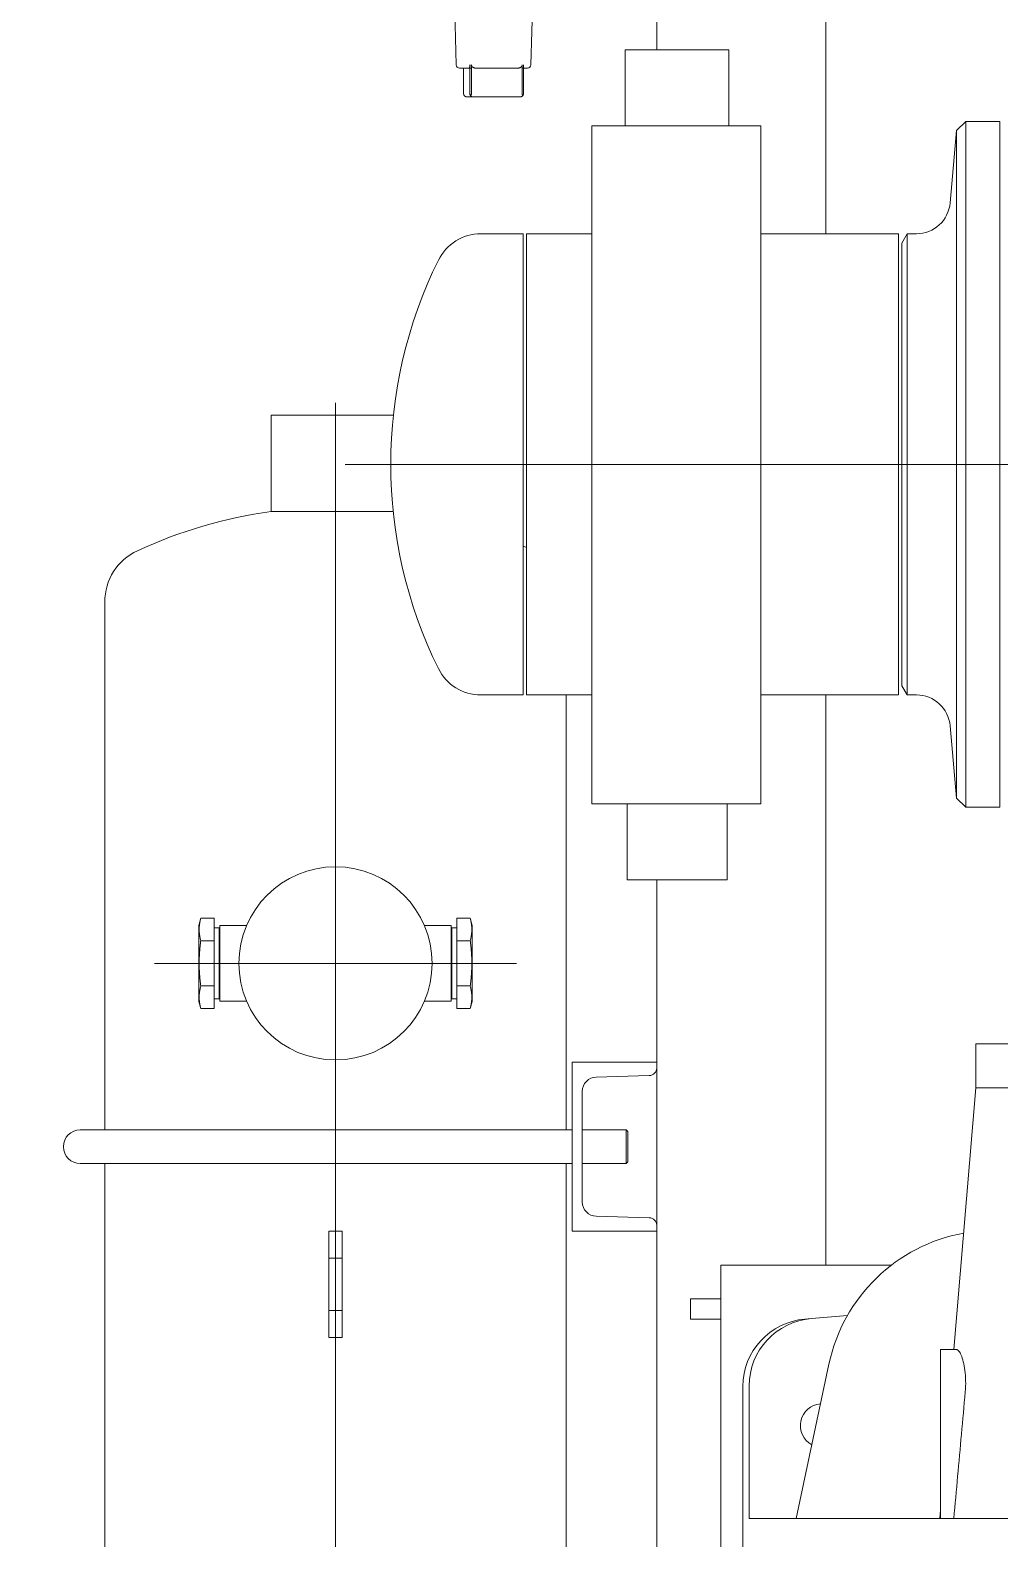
# Model space of a CAD drawing. Extents: x -965262 to 1142518, y -357520 to 71675.
# Drawn here: x -853222 to -852648, y -92390 to -91497 of the extents above; entities that cross this region are included whole.
import ezdxf

# ---------------------------------------------------------------- set-up
doc = ezdxf.new("R2010")
doc.units = 0
doc.header["$LTSCALE"] = 10
doc.layers.get('0').update_dxf_attribs({"linetype": 'CONTINUOUS', "lineweight": 30})
doc.layers.add('Оборудование', color=7, linetype='CONTINUOUS', lineweight=30)

msp = doc.modelspace()

# ---------------------------------------------------------------- hatches: boundary and pattern name
at = {"lineweight": 30, "true_color": 0x1b8828}
h = msp.add_hatch(color=106, dxfattribs=at)
h.dxf.hatch_style = 1
h.paths.add_polyline_path([(-851459.79, -90277.67), (-853359.79, -90277.67), (-853359.79, -94944.84), (-851459.79, -94944.84)])
h.paths.add_polyline_path([(-851559.79, -94844.84), (-853259.79, -94844.84), (-853259.79, -90344.85), (-851559.79, -90344.85)], flags=16)

# ---------------------------------------------------------------- linework, layer by layer
at = {"layer": 'Оборудование', "color": 7, "lineweight": 0}
for p, q in [((-852851.29, -91508.42, -2902.58), (-852851.29, -91434.84, -2902.58)), ((-852751.29, -91617.34, -2902.58), (-852751.29, -91434.84, -2902.58)), ((-852969.85, -91517.39, -2902.58), (-852971.74, -91450.28, -2902.58)), ((-852925.74, -91517.39, -2902.58), (-852923.85, -91450.28, -2902.58)), ((-852870, -91508.42, -2902.58), (-852870, -91508.42, -2902.58)), ((-852870, -91553.42, -2902.58), (-852870, -91508.42, -2902.58)), ((-852808.68, -91508.42, -2902.58), (-852870, -91508.42, -2902.58)), ((-852870, -91553.42, -2902.58), (-852870, -91508.42, -2902.58)), ((-852808.68, -91553.42, -2902.58), (-852808.68, -91508.42, -2902.58)), ((-852967.85, -91519.34, -2902.58), (-852967.7, -91519.34, -2902.58)), ((-852967.7, -91519.34, -2902.58), (-852962.22, -91519.34, -2902.58)), ((-852965.49, -91534.34, -2902.58), (-852965.49, -91519.34, -2902.58)), ((-852962.22, -91519.34, -2902.58), (-852962.2, -91519.34, -2902.58)), ((-852962.2, -91519.34, -2902.58), (-852962.18, -91519.33, -2902.58)), ((-852962.18, -91519.33, -2902.58), (-852962.16, -91519.31, -2902.58)), ((-852962.16, -91519.31, -2902.58), (-852962.14, -91519.3, -2902.58)), ((-852962.14, -91519.3, -2902.58), (-852962.12, -91519.27, -2902.58)), ((-852962.12, -91519.27, -2902.58), (-852962.1, -91519.24, -2902.58)), ((-852962.1, -91519.24, -2902.58), (-852962.08, -91519.21, -2902.58)), ((-852962.08, -91519.21, -2902.58), (-852962.06, -91519.16, -2902.58)), ((-852962.06, -91519.16, -2902.58), (-852962.04, -91519.11, -2902.58)), ((-852962.04, -91519.11, -2902.58), (-852962.03, -91519.06, -2902.58)), ((-852962.03, -91519.06, -2902.58), (-852962.01, -91518.99, -2902.58)), ((-852962.01, -91518.99, -2902.58), (-852961.99, -91518.92, -2902.58)), ((-852961.99, -91518.92, -2902.58), (-852961.97, -91518.84, -2902.58)), ((-852961.97, -91518.84, -2902.58), (-852961.95, -91518.75, -2902.58)), ((-852961.95, -91518.75, -2902.58), (-852961.94, -91518.66, -2902.58)), ((-852961.94, -91518.66, -2902.58), (-852961.92, -91518.55, -2902.58)), ((-852961.92, -91518.55, -2902.58), (-852961.91, -91518.44, -2902.58)), ((-852961.91, -91518.44, -2902.58), (-852961.89, -91518.31, -2902.58)), ((-852961.89, -91518.31, -2902.58), (-852961.88, -91518.18, -2902.58)), ((-852961.88, -91518.18, -2902.58), (-852961.87, -91518.03, -2902.58)), ((-852961.87, -91518.03, -2902.58), (-852961.86, -91517.88, -2902.58)), ((-852961.85, -91517.39, -2902.58), (-852961.86, -91519.34, -2902.58)), ((-852961.86, -91517.72, -2902.58), (-852961.85, -91517.56, -2902.58)), ((-852961.86, -91517.88, -2902.58), (-852961.86, -91517.72, -2902.58)), ((-852960.86, -91519.34, -2902.58), (-852961.86, -91519.34, -2902.58)), ((-852961.86, -91534.34, -2902.58), (-852961.86, -91519.34, -2902.58)), ((-852961.85, -91517.56, -2902.58), (-852961.85, -91517.39, -2902.58)), ((-852960.86, -91519.34, -2902.58), (-852960.94, -91517.39, -2902.58)), ((-852960.94, -91517.39, -2902.58), (-852960.92, -91517.56, -2902.58)), ((-852960.92, -91517.56, -2902.58), (-852960.88, -91517.72, -2902.58)), ((-852960.88, -91517.72, -2902.58), (-852960.83, -91517.88, -2902.58)), ((-852960.86, -91534.34, -2902.58), (-852960.86, -91519.34, -2902.58)), ((-852960.83, -91517.88, -2902.58), (-852960.76, -91518.03, -2902.58)), ((-852960.76, -91518.03, -2902.58), (-852960.67, -91518.18, -2902.58)), ((-852960.67, -91518.18, -2902.58), (-852960.57, -91518.31, -2902.58)), ((-852960.57, -91518.31, -2902.58), (-852960.46, -91518.44, -2902.58)), ((-852960.46, -91518.44, -2902.58), (-852960.34, -91518.55, -2902.58)), ((-852960.34, -91518.55, -2902.58), (-852960.21, -91518.66, -2902.58)), ((-852960.21, -91518.66, -2902.58), (-852960.08, -91518.75, -2902.58)), ((-852960.08, -91518.75, -2902.58), (-852959.94, -91518.84, -2902.58)), ((-852959.94, -91518.84, -2902.58), (-852959.79, -91518.92, -2902.58)), ((-852959.79, -91518.92, -2902.58), (-852959.64, -91518.99, -2902.58)), ((-852959.64, -91518.99, -2902.58), (-852959.49, -91519.06, -2902.58)), ((-852959.49, -91519.06, -2902.58), (-852959.33, -91519.11, -2902.58)), ((-852959.33, -91519.11, -2902.58), (-852959.17, -91519.16, -2902.58)), ((-852959.17, -91519.16, -2902.58), (-852959.01, -91519.21, -2902.58)), ((-852959.01, -91519.21, -2902.58), (-852958.85, -91519.24, -2902.58)), ((-852958.85, -91519.24, -2902.58), (-852958.69, -91519.27, -2902.58)), ((-852958.69, -91519.27, -2902.58), (-852958.53, -91519.3, -2902.58)), ((-852958.53, -91519.3, -2902.58), (-852958.37, -91519.31, -2902.58)), ((-852958.37, -91519.31, -2902.58), (-852958.2, -91519.33, -2902.58)), ((-852958.2, -91519.33, -2902.58), (-852958.04, -91519.34, -2902.58)), ((-852958.04, -91519.34, -2902.58), (-852957.87, -91519.34, -2902.58)), ((-852957.87, -91519.34, -2902.58), (-852933.86, -91519.34, -2902.58)), ((-852933.86, -91519.34, -2902.58), (-852933.7, -91519.34, -2902.58)), ((-852933.7, -91519.34, -2902.58), (-852933.53, -91519.33, -2902.58)), ((-852933.53, -91519.33, -2902.58), (-852933.37, -91519.31, -2902.58)), ((-852933.37, -91519.31, -2902.58), (-852933.2, -91519.3, -2902.58)), ((-852933.2, -91519.3, -2902.58), (-852933.04, -91519.27, -2902.58)), ((-852933.04, -91519.27, -2902.58), (-852932.88, -91519.24, -2902.58)), ((-852932.88, -91519.24, -2902.58), (-852932.72, -91519.21, -2902.58)), ((-852932.72, -91519.21, -2902.58), (-852932.56, -91519.16, -2902.58)), ((-852932.56, -91519.16, -2902.58), (-852932.4, -91519.11, -2902.58)), ((-852932.4, -91519.11, -2902.58), (-852932.24, -91519.06, -2902.58)), ((-852932.24, -91519.06, -2902.58), (-852932.09, -91518.99, -2902.58)), ((-852932.09, -91518.99, -2902.58), (-852931.94, -91518.92, -2902.58)), ((-852931.94, -91518.92, -2902.58), (-852931.8, -91518.84, -2902.58)), ((-852931.8, -91518.84, -2902.58), (-852931.66, -91518.75, -2902.58)), ((-852931.66, -91518.75, -2902.58), (-852931.52, -91518.66, -2902.58)), ((-852931.52, -91518.66, -2902.58), (-852931.39, -91518.55, -2902.58)), ((-852931.39, -91518.55, -2902.58), (-852931.27, -91518.44, -2902.58)), ((-852931.27, -91518.44, -2902.58), (-852931.16, -91518.31, -2902.58)), ((-852931.16, -91518.31, -2902.58), (-852931.06, -91518.18, -2902.58)), ((-852931.06, -91518.18, -2902.58), (-852930.98, -91518.03, -2902.58)), ((-852930.98, -91518.03, -2902.58), (-852930.91, -91517.88, -2902.58)), ((-852930.91, -91517.88, -2902.58), (-852930.85, -91517.72, -2902.58)), ((-852930.8, -91517.39, -2902.58), (-852930.88, -91519.34, -2902.58)), ((-852930.88, -91519.34, -2902.58), (-852930.09, -91519.34, -2902.58)), ((-852930.88, -91534.34, -2902.58), (-852930.88, -91519.34, -2902.58)), ((-852930.85, -91517.72, -2902.58), (-852930.82, -91517.56, -2902.58)), ((-852930.82, -91517.56, -2902.58), (-852930.8, -91517.39, -2902.58)), ((-852930.09, -91519.34, -2902.58), (-852930.08, -91517.39, -2902.58)), ((-852930.09, -91534.34, -2902.58), (-852930.09, -91519.34, -2902.58)), ((-852930.09, -91519.34, -2902.58), (-852927.74, -91519.34, -2902.58)), ((-852965.49, -91534.4, -2902.58), (-852965.49, -91534.34, -2902.58)), ((-852965.49, -91534.46, -2902.58), (-852965.49, -91534.4, -2902.58)), ((-852965.48, -91534.52, -2902.58), (-852965.49, -91534.46, -2902.58)), ((-852965.48, -91534.58, -2902.58), (-852965.48, -91534.52, -2902.58)), ((-852965.47, -91534.64, -2902.58), (-852965.48, -91534.58, -2902.58)), ((-852965.46, -91534.7, -2902.58), (-852965.47, -91534.64, -2902.58)), ((-852965.45, -91534.76, -2902.58), (-852965.46, -91534.7, -2902.58)), ((-852965.44, -91534.81, -2902.58), (-852965.45, -91534.76, -2902.58)), ((-852965.43, -91534.87, -2902.58), (-852965.44, -91534.81, -2902.58)), ((-852965.41, -91534.93, -2902.58), (-852965.43, -91534.87, -2902.58)), ((-852965.4, -91534.98, -2902.58), (-852965.41, -91534.93, -2902.58)), ((-852965.38, -91535.03, -2902.58), (-852965.4, -91534.98, -2902.58)), ((-852965.36, -91535.09, -2902.58), (-852965.38, -91535.03, -2902.58)), ((-852965.34, -91535.14, -2902.58), (-852965.36, -91535.09, -2902.58)), ((-852965.32, -91535.19, -2902.58), (-852965.34, -91535.14, -2902.58)), ((-852965.3, -91535.24, -2902.58), (-852965.32, -91535.19, -2902.58)), ((-852965.28, -91535.29, -2902.58), (-852965.3, -91535.24, -2902.58)), ((-852965.26, -91535.34, -2902.58), (-852965.28, -91535.29, -2902.58)), ((-852965.23, -91535.38, -2902.58), (-852965.26, -91535.34, -2902.58)), ((-852965.21, -91535.43, -2902.58), (-852965.23, -91535.38, -2902.58)), ((-852965.18, -91535.47, -2902.58), (-852965.21, -91535.43, -2902.58)), ((-852965.16, -91535.51, -2902.58), (-852965.18, -91535.47, -2902.58)), ((-852965.13, -91535.55, -2902.58), (-852965.16, -91535.51, -2902.58)), ((-852965.1, -91535.59, -2902.58), (-852965.13, -91535.55, -2902.58)), ((-852965.05, -91535.65, -2902.58), (-852965.1, -91535.59, -2902.58)), ((-852965, -91535.7, -2902.58), (-852965.05, -91535.65, -2902.58)), ((-852964.94, -91535.76, -2902.58), (-852965, -91535.7, -2902.58)), ((-852964.88, -91535.81, -2902.58), (-852964.94, -91535.76, -2902.58)), ((-852964.82, -91535.86, -2902.58), (-852964.88, -91535.81, -2902.58)), ((-852964.76, -91535.9, -2902.58), (-852964.82, -91535.86, -2902.58)), ((-852964.69, -91535.95, -2902.58), (-852964.76, -91535.9, -2902.58)), ((-852964.62, -91535.99, -2902.58), (-852964.69, -91535.95, -2902.58)), ((-852964.55, -91536.03, -2902.58), (-852964.62, -91535.99, -2902.58)), ((-852964.48, -91536.07, -2902.58), (-852964.55, -91536.03, -2902.58)), ((-852964.41, -91536.11, -2902.58), (-852964.48, -91536.07, -2902.58)), ((-852964.33, -91536.14, -2902.58), (-852964.41, -91536.11, -2902.58)), ((-852964.26, -91536.17, -2902.58), (-852964.33, -91536.14, -2902.58)), ((-852964.18, -91536.2, -2902.58), (-852964.26, -91536.17, -2902.58)), ((-852964.1, -91536.23, -2902.58), (-852964.18, -91536.2, -2902.58)), ((-852964.02, -91536.25, -2902.58), (-852964.1, -91536.23, -2902.58)), ((-852963.94, -91536.27, -2902.58), (-852964.02, -91536.25, -2902.58)), ((-852963.86, -91536.29, -2902.58), (-852963.94, -91536.27, -2902.58)), ((-852963.78, -91536.3, -2902.58), (-852963.86, -91536.29, -2902.58)), ((-852963.7, -91536.32, -2902.58), (-852963.78, -91536.3, -2902.58)), ((-852963.61, -91536.33, -2902.58), (-852963.7, -91536.32, -2902.58)), ((-852963.53, -91536.33, -2902.58), (-852963.61, -91536.33, -2902.58)), ((-852963.45, -91536.34, -2902.58), (-852963.53, -91536.33, -2902.58)), ((-852963.37, -91536.34, -2902.58), (-852963.45, -91536.34, -2902.58)), ((-852960.01, -91536.34, -2902.58), (-852963.37, -91536.34, -2902.58)), ((-852961.86, -91534.34, -2902.58), (-852961.86, -91534.4, -2902.58)), ((-852961.86, -91534.4, -2902.58), (-852961.86, -91534.46, -2902.58)), ((-852961.86, -91534.46, -2902.58), (-852961.85, -91534.52, -2902.58)), ((-852961.85, -91534.52, -2902.58), (-852961.84, -91534.58, -2902.58)), ((-852961.84, -91534.58, -2902.58), (-852961.83, -91534.64, -2902.58)), ((-852961.83, -91534.64, -2902.58), (-852961.82, -91534.7, -2902.58)), ((-852961.82, -91534.7, -2902.58), (-852961.81, -91534.75, -2902.58)), ((-852961.81, -91534.75, -2902.58), (-852961.8, -91534.81, -2902.58)), ((-852961.8, -91534.81, -2902.58), (-852961.78, -91534.87, -2902.58)), ((-852961.78, -91534.87, -2902.58), (-852961.76, -91534.92, -2902.58)), ((-852961.76, -91534.92, -2902.58), (-852961.74, -91534.98, -2902.58)), ((-852961.74, -91534.98, -2902.58), (-852961.72, -91535.03, -2902.58)), ((-852961.72, -91535.03, -2902.58), (-852961.7, -91535.09, -2902.58)), ((-852961.7, -91535.09, -2902.58), (-852961.67, -91535.14, -2902.58)), ((-852961.67, -91535.14, -2902.58), (-852961.65, -91535.19, -2902.58)), ((-852961.65, -91535.19, -2902.58), (-852961.62, -91535.24, -2902.58)), ((-852961.62, -91535.24, -2902.58), (-852961.59, -91535.29, -2902.58)), ((-852961.59, -91535.29, -2902.58), (-852961.56, -91535.33, -2902.58)), ((-852961.56, -91535.33, -2902.58), (-852961.53, -91535.38, -2902.58)), ((-852961.53, -91535.38, -2902.58), (-852961.5, -91535.43, -2902.58)), ((-852961.5, -91535.43, -2902.58), (-852961.47, -91535.47, -2902.58)), ((-852961.47, -91535.47, -2902.58), (-852961.43, -91535.51, -2902.58)), ((-852961.43, -91535.51, -2902.58), (-852961.4, -91535.55, -2902.58)), ((-852961.4, -91535.55, -2902.58), (-852961.36, -91535.59, -2902.58)), ((-852961.36, -91535.59, -2902.58), (-852961.33, -91535.55, -2902.58)), ((-852961.32, -91535.65, -2902.58), (-852961.36, -91535.59, -2902.58)), ((-852961.33, -91535.55, -2902.58), (-852961.29, -91535.51, -2902.58)), ((-852961.28, -91535.7, -2902.58), (-852961.32, -91535.65, -2902.58)), ((-852961.29, -91535.51, -2902.58), (-852961.26, -91535.47, -2902.58)), ((-852961.24, -91535.76, -2902.58), (-852961.28, -91535.7, -2902.58)), ((-852961.26, -91535.47, -2902.58), (-852961.23, -91535.43, -2902.58)), ((-852961.19, -91535.81, -2902.58), (-852961.24, -91535.76, -2902.58)), ((-852961.23, -91535.43, -2902.58), (-852961.2, -91535.38, -2902.58)), ((-852961.2, -91535.38, -2902.58), (-852961.17, -91535.34, -2902.58)), ((-852961.14, -91535.86, -2902.58), (-852961.19, -91535.81, -2902.58)), ((-852961.17, -91535.34, -2902.58), (-852961.14, -91535.29, -2902.58)), ((-852961.14, -91535.29, -2902.58), (-852961.11, -91535.24, -2902.58)), ((-852961.09, -91535.9, -2902.58), (-852961.14, -91535.86, -2902.58)), ((-852961.11, -91535.24, -2902.58), (-852961.08, -91535.19, -2902.58)), ((-852961.04, -91535.95, -2902.58), (-852961.09, -91535.9, -2902.58)), ((-852961.08, -91535.19, -2902.58), (-852961.05, -91535.14, -2902.58)), ((-852961.05, -91535.14, -2902.58), (-852961.03, -91535.09, -2902.58)), ((-852960.99, -91535.99, -2902.58), (-852961.04, -91535.95, -2902.58)), ((-852961.03, -91535.09, -2902.58), (-852961, -91535.03, -2902.58)), ((-852961, -91535.03, -2902.58), (-852960.98, -91534.98, -2902.58)), ((-852960.93, -91536.03, -2902.58), (-852960.99, -91535.99, -2902.58)), ((-852960.98, -91534.98, -2902.58), (-852960.96, -91534.93, -2902.58)), ((-852960.96, -91534.93, -2902.58), (-852960.94, -91534.87, -2902.58)), ((-852960.94, -91534.87, -2902.58), (-852960.93, -91534.81, -2902.58)), ((-852960.93, -91534.81, -2902.58), (-852960.91, -91534.76, -2902.58)), ((-852960.88, -91536.07, -2902.58), (-852960.93, -91536.03, -2902.58)), ((-852960.91, -91534.76, -2902.58), (-852960.9, -91534.7, -2902.58)), ((-852960.9, -91534.7, -2902.58), (-852960.88, -91534.64, -2902.58)), ((-852960.88, -91534.58, -2902.58), (-852960.87, -91534.52, -2902.58)), ((-852960.88, -91534.64, -2902.58), (-852960.88, -91534.58, -2902.58)), ((-852960.82, -91536.11, -2902.58), (-852960.88, -91536.07, -2902.58)), ((-852960.87, -91534.52, -2902.58), (-852960.86, -91534.46, -2902.58)), ((-852960.86, -91534.4, -2902.58), (-852960.86, -91534.34, -2902.58)), ((-852960.86, -91534.46, -2902.58), (-852960.86, -91534.4, -2902.58)), ((-852960.76, -91536.14, -2902.58), (-852960.82, -91536.11, -2902.58)), ((-852960.7, -91536.17, -2902.58), (-852960.76, -91536.14, -2902.58)), ((-852960.64, -91536.2, -2902.58), (-852960.7, -91536.17, -2902.58)), ((-852960.58, -91536.23, -2902.58), (-852960.64, -91536.2, -2902.58)), ((-852960.51, -91536.25, -2902.58), (-852960.58, -91536.23, -2902.58)), ((-852960.45, -91536.27, -2902.58), (-852960.51, -91536.25, -2902.58)), ((-852960.39, -91536.29, -2902.58), (-852960.45, -91536.27, -2902.58)), ((-852960.32, -91536.3, -2902.58), (-852960.39, -91536.29, -2902.58)), ((-852960.26, -91536.32, -2902.58), (-852960.32, -91536.3, -2902.58)), ((-852960.2, -91536.33, -2902.58), (-852960.26, -91536.32, -2902.58)), ((-852960.13, -91536.33, -2902.58), (-852960.2, -91536.33, -2902.58)), ((-852960.07, -91536.34, -2902.58), (-852960.13, -91536.33, -2902.58)), ((-852960.01, -91536.34, -2902.58), (-852960.07, -91536.34, -2902.58)), ((-852932.21, -91536.34, -2902.58), (-852960.01, -91536.34, -2902.58)), ((-852932.13, -91536.34, -2902.58), (-852932.21, -91536.34, -2902.58)), ((-852932.05, -91536.33, -2902.58), (-852932.13, -91536.34, -2902.58)), ((-852931.97, -91536.33, -2902.58), (-852932.05, -91536.33, -2902.58)), ((-852931.89, -91536.32, -2902.58), (-852931.97, -91536.33, -2902.58)), ((-852931.8, -91536.3, -2902.58), (-852931.89, -91536.32, -2902.58)), ((-852931.72, -91536.29, -2902.58), (-852931.8, -91536.3, -2902.58)), ((-852931.64, -91536.27, -2902.58), (-852931.72, -91536.29, -2902.58)), ((-852931.56, -91536.25, -2902.58), (-852931.64, -91536.27, -2902.58)), ((-852931.48, -91536.23, -2902.58), (-852931.56, -91536.25, -2902.58)), ((-852931.4, -91536.2, -2902.58), (-852931.48, -91536.23, -2902.58)), ((-852931.33, -91536.17, -2902.58), (-852931.4, -91536.2, -2902.58)), ((-852931.25, -91536.14, -2902.58), (-852931.33, -91536.17, -2902.58)), ((-852931.17, -91536.11, -2902.58), (-852931.25, -91536.14, -2902.58)), ((-852931.1, -91536.07, -2902.58), (-852931.17, -91536.11, -2902.58)), ((-852931.03, -91536.03, -2902.58), (-852931.1, -91536.07, -2902.58)), ((-852930.96, -91535.99, -2902.58), (-852931.03, -91536.03, -2902.58)), ((-852930.89, -91535.95, -2902.58), (-852930.96, -91535.99, -2902.58)), ((-852930.82, -91535.9, -2902.58), (-852930.89, -91535.95, -2902.58)), ((-852930.88, -91534.34, -2902.58), (-852930.88, -91534.4, -2902.58)), ((-852930.88, -91534.4, -2902.58), (-852930.87, -91534.46, -2902.58)), ((-852930.87, -91534.46, -2902.58), (-852930.87, -91534.52, -2902.58)), ((-852930.87, -91534.52, -2902.58), (-852930.86, -91534.58, -2902.58)), ((-852930.86, -91534.58, -2902.58), (-852930.86, -91534.64, -2902.58)), ((-852930.86, -91534.64, -2902.58), (-852930.85, -91534.7, -2902.58)), ((-852930.85, -91534.7, -2902.58), (-852930.84, -91534.75, -2902.58)), ((-852930.84, -91534.75, -2902.58), (-852930.82, -91534.81, -2902.58)), ((-852930.82, -91534.81, -2902.58), (-852930.81, -91534.87, -2902.58)), ((-852930.76, -91535.86, -2902.58), (-852930.82, -91535.9, -2902.58)), ((-852930.81, -91534.87, -2902.58), (-852930.8, -91534.92, -2902.58)), ((-852930.8, -91534.92, -2902.58), (-852930.78, -91534.98, -2902.58)), ((-852930.78, -91534.98, -2902.58), (-852930.76, -91535.03, -2902.58)), ((-852930.76, -91535.03, -2902.58), (-852930.74, -91535.09, -2902.58)), ((-852930.7, -91535.81, -2902.58), (-852930.76, -91535.86, -2902.58)), ((-852930.74, -91535.09, -2902.58), (-852930.72, -91535.14, -2902.58)), ((-852930.72, -91535.14, -2902.58), (-852930.7, -91535.19, -2902.58)), ((-852930.7, -91535.19, -2902.58), (-852930.68, -91535.24, -2902.58)), ((-852930.64, -91535.76, -2902.58), (-852930.7, -91535.81, -2902.58)), ((-852930.68, -91535.24, -2902.58), (-852930.66, -91535.29, -2902.58)), ((-852930.66, -91535.29, -2902.58), (-852930.63, -91535.33, -2902.58)), ((-852930.58, -91535.7, -2902.58), (-852930.64, -91535.76, -2902.58)), ((-852930.63, -91535.33, -2902.58), (-852930.61, -91535.38, -2902.58)), ((-852930.61, -91535.38, -2902.58), (-852930.58, -91535.43, -2902.58)), ((-852930.58, -91535.43, -2902.58), (-852930.56, -91535.47, -2902.58)), ((-852930.53, -91535.65, -2902.58), (-852930.58, -91535.7, -2902.58)), ((-852930.56, -91535.47, -2902.58), (-852930.53, -91535.51, -2902.58)), ((-852930.53, -91535.51, -2902.58), (-852930.5, -91535.55, -2902.58)), ((-852930.48, -91535.59, -2902.58), (-852930.53, -91535.65, -2902.58)), ((-852930.5, -91535.55, -2902.58), (-852930.48, -91535.59, -2902.58)), ((-852930.48, -91535.59, -2902.58), (-852930.45, -91535.55, -2902.58)), ((-852930.45, -91535.55, -2902.58), (-852930.42, -91535.51, -2902.58)), ((-852930.42, -91535.51, -2902.58), (-852930.4, -91535.47, -2902.58)), ((-852930.4, -91535.47, -2902.58), (-852930.37, -91535.43, -2902.58)), ((-852930.37, -91535.43, -2902.58), (-852930.35, -91535.38, -2902.58)), ((-852930.35, -91535.38, -2902.58), (-852930.32, -91535.34, -2902.58)), ((-852930.32, -91535.34, -2902.58), (-852930.3, -91535.29, -2902.58)), ((-852930.3, -91535.29, -2902.58), (-852930.28, -91535.24, -2902.58)), ((-852930.28, -91535.24, -2902.58), (-852930.26, -91535.19, -2902.58)), ((-852930.26, -91535.19, -2902.58), (-852930.24, -91535.14, -2902.58)), ((-852930.24, -91535.14, -2902.58), (-852930.22, -91535.09, -2902.58)), ((-852930.22, -91535.09, -2902.58), (-852930.2, -91535.03, -2902.58)), ((-852930.2, -91535.03, -2902.58), (-852930.18, -91534.98, -2902.58)), ((-852930.18, -91534.98, -2902.58), (-852930.17, -91534.93, -2902.58)), ((-852930.17, -91534.93, -2902.58), (-852930.15, -91534.87, -2902.58)), ((-852930.15, -91534.87, -2902.58), (-852930.14, -91534.81, -2902.58)), ((-852930.14, -91534.81, -2902.58), (-852930.13, -91534.76, -2902.58)), ((-852930.13, -91534.76, -2902.58), (-852930.12, -91534.7, -2902.58)), ((-852930.12, -91534.7, -2902.58), (-852930.11, -91534.64, -2902.58)), ((-852930.11, -91534.64, -2902.58), (-852930.1, -91534.58, -2902.58)), ((-852930.1, -91534.52, -2902.58), (-852930.09, -91534.46, -2902.58)), ((-852930.1, -91534.58, -2902.58), (-852930.1, -91534.52, -2902.58)), ((-852930.09, -91534.4, -2902.58), (-852930.09, -91534.34, -2902.58)), ((-852930.09, -91534.46, -2902.58), (-852930.09, -91534.4, -2902.58)), ((-852789.72, -91553.42, -2902.58), (-852889.72, -91553.42, -2902.58)), ((-852889.72, -91954.81, -2902.58), (-852889.72, -91553.42, -2902.58)), ((-852789.72, -91553.42, -2902.58), (-852789.72, -91954.81, -2902.58)), ((-852677.69, -91599.08, -2902.58), (-852673.95, -91556.32, -2902.58)), ((-852673.95, -91556.32, -2902.58), (-852668.47, -91550.84, -2902.58)), ((-852673.95, -91556.32, -2902.58), (-852673.95, -91951.36, -2902.58)), ((-852668.47, -91956.84, -2902.58), (-852668.47, -91550.84, -2902.58)), ((-852668.47, -91550.84, -2902.58), (-852648.29, -91550.84, -2902.58)), ((-852648.29, -91956.84, -2902.58), (-852648.29, -91550.84, -2902.58)), ((-852930.29, -91617.34, -2902.58), (-852955.29, -91617.34, -2902.58)), ((-852930.29, -91617.34, -2902.58), (-852930.29, -91890.34, -2902.58)), ((-852928.29, -91890.34, -2902.58), (-852928.29, -91617.34, -2902.58)), ((-852928.29, -91617.34, -2902.58), (-852889.72, -91617.34, -2902.58)), ((-852789.72, -91617.34, -2902.58), (-852708.29, -91617.34, -2902.58)), ((-852708.29, -91890.34, -2902.58), (-852708.29, -91617.34, -2902.58)), ((-852706.29, -91622.84, -2902.58), (-852703.12, -91617.34, -2902.58)), ((-852703.12, -91890.34, -2902.58), (-852703.12, -91617.34, -2902.58)), ((-852703.12, -91617.34, -2902.58), (-852697.62, -91617.34, -2902.58)), ((-852706.29, -91622.84, -2902.58), (-852706.29, -91884.84, -2902.58)), ((-853079.34, -91724.72, -2902.58), (-853007.07, -91724.72, -2902.58)), ((-853079.34, -91781.75, -2902.58), (-853079.34, -91724.72, -2902.58)), ((-853079.34, -91781.75, -2902.58), (-853007.2, -91781.75, -2902.58)), ((-853177.79, -91835.22, -2902.58), (-853177.79, -92147.72, -2902.58)), ((-852706.29, -91884.84, -2902.58), (-852703.12, -91890.34, -2902.58)), ((-852930.29, -91890.34, -2902.58), (-852955.29, -91890.34, -2902.58)), ((-852928.29, -91890.34, -2902.58), (-852889.72, -91890.34, -2902.58)), ((-852904.79, -91890.34, -2902.58), (-852904.79, -92147.72, -2902.58)), ((-852789.72, -91890.34, -2902.58), (-852708.29, -91890.34, -2902.58)), ((-852751.29, -92227.84, -2902.58), (-852751.29, -91890.34, -2902.58)), ((-852703.12, -91890.34, -2902.58), (-852697.62, -91890.34, -2902.58)), ((-852677.69, -91908.59, -2902.58), (-852673.95, -91951.36, -2902.58)), ((-852673.95, -91951.36, -2902.58), (-852668.47, -91956.84, -2902.58)), ((-852889.72, -91954.88, -2902.58), (-852889.72, -91954.81, -2902.58)), ((-852789.72, -91954.81, -2902.58), (-852889.72, -91954.81, -2902.58)), ((-852868.76, -91954.88, -2902.58), (-852889.72, -91954.88, -2902.58)), ((-852868.76, -91954.81, -2902.58), (-852868.76, -91999.81, -2902.58)), ((-852809.63, -91954.81, -2902.58), (-852809.63, -91999.81, -2902.58)), ((-852809.49, -91954.81, -2902.58), (-852809.49, -91999.81, -2902.58)), ((-852789.72, -91954.88, -2902.58), (-852809.49, -91954.88, -2902.58)), ((-852789.72, -91954.81, -2902.58), (-852789.72, -91954.88, -2902.58)), ((-852668.47, -91956.84, -2902.58), (-852648.29, -91956.84, -2902.58)), ((-852868.76, -91999.81, -2902.58), (-852809.63, -91999.81, -2902.58)), ((-852851.29, -92107.72, -2902.58), (-852851.29, -91999.81, -2902.58)), ((-852809.63, -91999.81, -2902.58), (-852809.49, -91999.81, -2902.58)), ((-853122.12, -92026.72, -2902.58), (-853120.98, -92022.45, -2902.58)), ((-853121.29, -92023.7, -2902.58), (-853121.14, -92023.09, -2902.58)), ((-853121.14, -92023.09, -2902.58), (-853120.98, -92022.45, -2902.58)), ((-853113.12, -92022.45, -2902.58), (-853120.98, -92022.45, -2902.58)), ((-853113.12, -92022.45, -2902.58), (-853113.12, -92035.83, -2902.58)), ((-852969.46, -92022.45, -2902.58), (-852961.6, -92022.45, -2902.58)), ((-852969.46, -92035.83, -2902.58), (-852969.46, -92022.45, -2902.58)), ((-852960.46, -92026.72, -2902.58), (-852961.6, -92022.45, -2902.58)), ((-852961.6, -92022.45, -2902.58), (-852961.44, -92023.09, -2902.58)), ((-852961.44, -92023.09, -2902.58), (-852961.29, -92023.7, -2902.58)), ((-853122.12, -92026.72, -2902.58), (-853122.12, -92071.72, -2902.58)), ((-853121.94, -92029.14, -2902.58), (-853121.93, -92028.63, -2902.58)), ((-853121.93, -92029.66, -2902.58), (-853121.94, -92029.14, -2902.58)), ((-853121.93, -92028.63, -2902.58), (-853121.91, -92028.11, -2902.58)), ((-853121.91, -92030.18, -2902.58), (-853121.93, -92029.66, -2902.58)), ((-853121.91, -92028.11, -2902.58), (-853121.88, -92027.58, -2902.58)), ((-853121.88, -92030.7, -2902.58), (-853121.91, -92030.18, -2902.58)), ((-853121.88, -92027.58, -2902.58), (-853121.84, -92027.06, -2902.58)), ((-853121.84, -92031.23, -2902.58), (-853121.88, -92030.7, -2902.58)), ((-853121.84, -92027.06, -2902.58), (-853121.78, -92026.52, -2902.58)), ((-853121.78, -92031.76, -2902.58), (-853121.84, -92031.23, -2902.58)), ((-853121.78, -92026.52, -2902.58), (-853121.71, -92025.98, -2902.58)), ((-853121.71, -92032.31, -2902.58), (-853121.78, -92031.76, -2902.58)), ((-853121.71, -92025.98, -2902.58), (-853121.63, -92025.43, -2902.58)), ((-853121.63, -92032.86, -2902.58), (-853121.71, -92032.31, -2902.58)), ((-853121.63, -92025.43, -2902.58), (-853121.53, -92024.87, -2902.58)), ((-853121.53, -92024.87, -2902.58), (-853121.42, -92024.29, -2902.58)), ((-853121.42, -92024.29, -2902.58), (-853121.29, -92023.7, -2902.58)), ((-853110.12, -92028.27, -2902.58), (-853113.12, -92028.27, -2902.58)), ((-853110.12, -92028.22, -2902.58), (-853110.12, -92070.22, -2902.58)), ((-853110.12, -92028.22, -2902.58), (-853109.72, -92028.22, -2902.58)), ((-853109.72, -92071.62, -2902.58), (-853109.72, -92026.82, -2902.58)), ((-853109.72, -92026.82, -2902.58), (-853093.87, -92026.82, -2902.58)), ((-852972.86, -92026.82, -2902.58), (-852988.71, -92026.82, -2902.58)), ((-852972.86, -92026.82, -2902.58), (-852972.86, -92071.62, -2902.58)), ((-852972.46, -92028.22, -2902.58), (-852972.86, -92028.22, -2902.58)), ((-852972.46, -92070.22, -2902.58), (-852972.46, -92028.22, -2902.58)), ((-852972.46, -92028.27, -2902.58), (-852969.46, -92028.27, -2902.58)), ((-852961.29, -92023.7, -2902.58), (-852961.17, -92024.29, -2902.58)), ((-852961.17, -92024.29, -2902.58), (-852961.05, -92024.87, -2902.58)), ((-852961.05, -92024.87, -2902.58), (-852960.95, -92025.43, -2902.58)), ((-852960.95, -92025.43, -2902.58), (-852960.87, -92025.98, -2902.58)), ((-852960.87, -92032.31, -2902.58), (-852960.95, -92032.86, -2902.58)), ((-852960.87, -92025.98, -2902.58), (-852960.8, -92026.52, -2902.58)), ((-852960.8, -92031.76, -2902.58), (-852960.87, -92032.31, -2902.58)), ((-852960.8, -92026.52, -2902.58), (-852960.74, -92027.06, -2902.58)), ((-852960.74, -92031.23, -2902.58), (-852960.8, -92031.76, -2902.58)), ((-852960.74, -92027.06, -2902.58), (-852960.7, -92027.58, -2902.58)), ((-852960.7, -92030.7, -2902.58), (-852960.74, -92031.23, -2902.58)), ((-852960.7, -92027.58, -2902.58), (-852960.67, -92028.11, -2902.58)), ((-852960.67, -92030.18, -2902.58), (-852960.7, -92030.7, -2902.58)), ((-852960.67, -92028.11, -2902.58), (-852960.65, -92028.63, -2902.58)), ((-852960.65, -92029.66, -2902.58), (-852960.67, -92030.18, -2902.58)), ((-852960.65, -92028.63, -2902.58), (-852960.64, -92029.14, -2902.58)), ((-852960.64, -92029.14, -2902.58), (-852960.65, -92029.66, -2902.58)), ((-852960.46, -92071.72, -2902.58), (-852960.46, -92026.72, -2902.58)), ((-853121.53, -92033.42, -2902.58), (-853121.63, -92032.86, -2902.58)), ((-853121.63, -92041.79, -2902.58), (-853121.58, -92041.23, -2902.58)), ((-853121.58, -92041.23, -2902.58), (-853121.53, -92040.66, -2902.58)), ((-853121.42, -92034, -2902.58), (-853121.53, -92033.42, -2902.58)), ((-853121.53, -92040.66, -2902.58), (-853121.47, -92040.09, -2902.58)), ((-853121.47, -92040.09, -2902.58), (-853121.42, -92039.51, -2902.58)), ((-853121.29, -92034.59, -2902.58), (-853121.42, -92034, -2902.58)), ((-853121.42, -92039.51, -2902.58), (-853121.35, -92038.92, -2902.58)), ((-853121.35, -92038.92, -2902.58), (-853121.29, -92038.32, -2902.58)), ((-853121.14, -92035.2, -2902.58), (-853121.29, -92034.59, -2902.58)), ((-853121.29, -92038.32, -2902.58), (-853121.22, -92037.72, -2902.58)), ((-853121.22, -92037.72, -2902.58), (-853121.14, -92037.1, -2902.58)), ((-853120.98, -92035.83, -2902.58), (-853121.14, -92035.2, -2902.58)), ((-853121.14, -92037.1, -2902.58), (-853121.06, -92036.47, -2902.58)), ((-853121.06, -92036.47, -2902.58), (-853120.98, -92035.83, -2902.58)), ((-853120.98, -92035.83, -2902.58), (-853113.12, -92035.83, -2902.58)), ((-853113.12, -92035.83, -2902.58), (-853113.12, -92062.6, -2902.58)), ((-852961.6, -92035.83, -2902.58), (-852969.46, -92035.83, -2902.58)), ((-852969.46, -92062.6, -2902.58), (-852969.46, -92035.83, -2902.58)), ((-852961.44, -92035.2, -2902.58), (-852961.6, -92035.83, -2902.58)), ((-852961.6, -92035.83, -2902.58), (-852961.52, -92036.47, -2902.58)), ((-852961.52, -92036.47, -2902.58), (-852961.44, -92037.1, -2902.58)), ((-852961.29, -92034.59, -2902.58), (-852961.44, -92035.2, -2902.58)), ((-852961.44, -92037.1, -2902.58), (-852961.37, -92037.72, -2902.58)), ((-852961.37, -92037.72, -2902.58), (-852961.29, -92038.32, -2902.58)), ((-852961.17, -92034, -2902.58), (-852961.29, -92034.59, -2902.58)), ((-852961.29, -92038.32, -2902.58), (-852961.23, -92038.92, -2902.58)), ((-852961.23, -92038.92, -2902.58), (-852961.17, -92039.51, -2902.58)), ((-852961.05, -92033.42, -2902.58), (-852961.17, -92034, -2902.58)), ((-852961.17, -92039.51, -2902.58), (-852961.11, -92040.09, -2902.58)), ((-852961.11, -92040.09, -2902.58), (-852961.05, -92040.66, -2902.58)), ((-852960.95, -92032.86, -2902.58), (-852961.05, -92033.42, -2902.58)), ((-852961.05, -92040.66, -2902.58), (-852961, -92041.23, -2902.58)), ((-852961, -92041.23, -2902.58), (-852960.95, -92041.79, -2902.58)), ((-853121.94, -92048.7, -2902.58), (-853121.93, -92048.18, -2902.58)), ((-853121.94, -92049.22, -2902.58), (-853121.94, -92048.7, -2902.58)), ((-853121.94, -92049.73, -2902.58), (-853121.94, -92049.22, -2902.58)), ((-853121.93, -92050.25, -2902.58), (-853121.94, -92049.73, -2902.58)), ((-853121.93, -92048.18, -2902.58), (-853121.92, -92047.66, -2902.58)), ((-853121.92, -92050.77, -2902.58), (-853121.93, -92050.25, -2902.58)), ((-853121.92, -92047.66, -2902.58), (-853121.91, -92047.14, -2902.58)), ((-853121.91, -92047.14, -2902.58), (-853121.9, -92046.62, -2902.58)), ((-853121.9, -92046.62, -2902.58), (-853121.88, -92046.1, -2902.58)), ((-853121.88, -92046.1, -2902.58), (-853121.86, -92045.57, -2902.58)), ((-853121.86, -92045.57, -2902.58), (-853121.84, -92045.04, -2902.58)), ((-853121.84, -92045.04, -2902.58), (-853121.81, -92044.51, -2902.58)), ((-853121.81, -92044.51, -2902.58), (-853121.78, -92043.98, -2902.58)), ((-853121.78, -92043.98, -2902.58), (-853121.75, -92043.44, -2902.58)), ((-853121.75, -92043.44, -2902.58), (-853121.71, -92042.89, -2902.58)), ((-853121.71, -92042.89, -2902.58), (-853121.67, -92042.34, -2902.58)), ((-853121.67, -92042.34, -2902.58), (-853121.63, -92041.79, -2902.58)), ((-852960.95, -92041.79, -2902.58), (-852960.91, -92042.34, -2902.58)), ((-852960.91, -92042.34, -2902.58), (-852960.87, -92042.89, -2902.58)), ((-852960.87, -92042.89, -2902.58), (-852960.83, -92043.44, -2902.58)), ((-852960.83, -92043.44, -2902.58), (-852960.8, -92043.98, -2902.58)), ((-852960.8, -92043.98, -2902.58), (-852960.77, -92044.51, -2902.58)), ((-852960.77, -92044.51, -2902.58), (-852960.74, -92045.04, -2902.58)), ((-852960.74, -92045.04, -2902.58), (-852960.72, -92045.57, -2902.58)), ((-852960.72, -92045.57, -2902.58), (-852960.7, -92046.1, -2902.58)), ((-852960.7, -92046.1, -2902.58), (-852960.68, -92046.62, -2902.58)), ((-852960.68, -92046.62, -2902.58), (-852960.67, -92047.14, -2902.58)), ((-852960.67, -92047.14, -2902.58), (-852960.66, -92047.66, -2902.58)), ((-852960.66, -92047.66, -2902.58), (-852960.65, -92048.18, -2902.58)), ((-852960.65, -92050.25, -2902.58), (-852960.66, -92050.77, -2902.58)), ((-852960.65, -92048.18, -2902.58), (-852960.64, -92048.7, -2902.58)), ((-852960.64, -92049.73, -2902.58), (-852960.65, -92050.25, -2902.58)), ((-852960.64, -92048.7, -2902.58), (-852960.64, -92049.22, -2902.58)), ((-852960.64, -92049.22, -2902.58), (-852960.64, -92049.73, -2902.58)), ((-853121.91, -92051.29, -2902.58), (-853121.92, -92050.77, -2902.58)), ((-853121.9, -92051.81, -2902.58), (-853121.91, -92051.29, -2902.58)), ((-853121.88, -92052.33, -2902.58), (-853121.9, -92051.81, -2902.58)), ((-853121.86, -92052.86, -2902.58), (-853121.88, -92052.33, -2902.58)), ((-853121.84, -92053.39, -2902.58), (-853121.86, -92052.86, -2902.58)), ((-853121.81, -92053.92, -2902.58), (-853121.84, -92053.39, -2902.58)), ((-853121.78, -92054.46, -2902.58), (-853121.81, -92053.92, -2902.58)), ((-853121.75, -92055, -2902.58), (-853121.78, -92054.46, -2902.58)), ((-853121.71, -92055.54, -2902.58), (-853121.75, -92055, -2902.58)), ((-853121.67, -92056.09, -2902.58), (-853121.71, -92055.54, -2902.58)), ((-853121.63, -92056.64, -2902.58), (-853121.67, -92056.09, -2902.58)), ((-853121.58, -92057.2, -2902.58), (-853121.63, -92056.64, -2902.58)), ((-853121.53, -92057.77, -2902.58), (-853121.58, -92057.2, -2902.58)), ((-853121.47, -92058.34, -2902.58), (-853121.53, -92057.77, -2902.58)), ((-853121.42, -92058.92, -2902.58), (-853121.47, -92058.34, -2902.58)), ((-853121.35, -92059.51, -2902.58), (-853121.42, -92058.92, -2902.58)), ((-852961.17, -92058.92, -2902.58), (-852961.23, -92059.51, -2902.58)), ((-852961.11, -92058.34, -2902.58), (-852961.17, -92058.92, -2902.58)), ((-852961.05, -92057.77, -2902.58), (-852961.11, -92058.34, -2902.58)), ((-852961, -92057.2, -2902.58), (-852961.05, -92057.77, -2902.58)), ((-852960.95, -92056.64, -2902.58), (-852961, -92057.2, -2902.58)), ((-852960.91, -92056.09, -2902.58), (-852960.95, -92056.64, -2902.58)), ((-852960.87, -92055.54, -2902.58), (-852960.91, -92056.09, -2902.58)), ((-852960.83, -92055, -2902.58), (-852960.87, -92055.54, -2902.58)), ((-852960.8, -92054.46, -2902.58), (-852960.83, -92055, -2902.58)), ((-852960.77, -92053.92, -2902.58), (-852960.8, -92054.46, -2902.58)), ((-852960.74, -92053.39, -2902.58), (-852960.77, -92053.92, -2902.58)), ((-852960.72, -92052.86, -2902.58), (-852960.74, -92053.39, -2902.58)), ((-852960.7, -92052.33, -2902.58), (-852960.72, -92052.86, -2902.58)), ((-852960.68, -92051.81, -2902.58), (-852960.7, -92052.33, -2902.58)), ((-852960.67, -92051.29, -2902.58), (-852960.68, -92051.81, -2902.58)), ((-852960.66, -92050.77, -2902.58), (-852960.67, -92051.29, -2902.58)), ((-853121.93, -92068.77, -2902.58), (-853121.91, -92068.25, -2902.58)), ((-853121.91, -92068.25, -2902.58), (-853121.88, -92067.73, -2902.58)), ((-853121.88, -92067.73, -2902.58), (-853121.84, -92067.2, -2902.58)), ((-853121.84, -92067.2, -2902.58), (-853121.78, -92066.67, -2902.58)), ((-853121.78, -92066.67, -2902.58), (-853121.71, -92066.13, -2902.58)), ((-853121.71, -92066.13, -2902.58), (-853121.63, -92065.57, -2902.58)), ((-853121.63, -92065.57, -2902.58), (-853121.53, -92065.01, -2902.58)), ((-853121.53, -92065.01, -2902.58), (-853121.42, -92064.43, -2902.58)), ((-853121.42, -92064.43, -2902.58), (-853121.29, -92063.84, -2902.58)), ((-853121.29, -92060.11, -2902.58), (-853121.35, -92059.51, -2902.58)), ((-853121.22, -92060.72, -2902.58), (-853121.29, -92060.11, -2902.58)), ((-853121.29, -92063.84, -2902.58), (-853121.14, -92063.23, -2902.58)), ((-853121.14, -92061.33, -2902.58), (-853121.22, -92060.72, -2902.58)), ((-853121.06, -92061.96, -2902.58), (-853121.14, -92061.33, -2902.58)), ((-853121.14, -92063.23, -2902.58), (-853120.98, -92062.6, -2902.58)), ((-853120.98, -92062.6, -2902.58), (-853121.06, -92061.96, -2902.58)), ((-853120.98, -92062.6, -2902.58), (-853113.12, -92062.6, -2902.58)), ((-853113.12, -92062.6, -2902.58), (-853113.12, -92075.98, -2902.58)), ((-852961.6, -92062.6, -2902.58), (-852969.46, -92062.6, -2902.58)), ((-852969.46, -92075.98, -2902.58), (-852969.46, -92062.6, -2902.58)), ((-852961.52, -92061.96, -2902.58), (-852961.6, -92062.6, -2902.58)), ((-852961.6, -92062.6, -2902.58), (-852961.44, -92063.23, -2902.58)), ((-852961.44, -92061.33, -2902.58), (-852961.52, -92061.96, -2902.58)), ((-852961.37, -92060.72, -2902.58), (-852961.44, -92061.33, -2902.58)), ((-852961.44, -92063.23, -2902.58), (-852961.29, -92063.84, -2902.58)), ((-852961.29, -92060.11, -2902.58), (-852961.37, -92060.72, -2902.58)), ((-852961.23, -92059.51, -2902.58), (-852961.29, -92060.11, -2902.58)), ((-852961.29, -92063.84, -2902.58), (-852961.17, -92064.43, -2902.58)), ((-852961.17, -92064.43, -2902.58), (-852961.05, -92065.01, -2902.58)), ((-852961.05, -92065.01, -2902.58), (-852960.95, -92065.57, -2902.58)), ((-852960.95, -92065.57, -2902.58), (-852960.87, -92066.13, -2902.58)), ((-852960.87, -92066.13, -2902.58), (-852960.8, -92066.67, -2902.58)), ((-852960.8, -92066.67, -2902.58), (-852960.74, -92067.2, -2902.58)), ((-852960.74, -92067.2, -2902.58), (-852960.7, -92067.73, -2902.58)), ((-852960.7, -92067.73, -2902.58), (-852960.67, -92068.25, -2902.58)), ((-852960.67, -92068.25, -2902.58), (-852960.65, -92068.77, -2902.58)), ((-853122.12, -92071.72, -2902.58), (-853120.98, -92075.98, -2902.58)), ((-853121.94, -92069.29, -2902.58), (-853121.93, -92068.77, -2902.58)), ((-853121.93, -92069.81, -2902.58), (-853121.94, -92069.29, -2902.58)), ((-853121.91, -92070.32, -2902.58), (-853121.93, -92069.81, -2902.58)), ((-853121.88, -92070.85, -2902.58), (-853121.91, -92070.32, -2902.58)), ((-853121.84, -92071.37, -2902.58), (-853121.88, -92070.85, -2902.58)), ((-853121.78, -92071.91, -2902.58), (-853121.84, -92071.37, -2902.58)), ((-853121.71, -92072.45, -2902.58), (-853121.78, -92071.91, -2902.58)), ((-853121.63, -92073, -2902.58), (-853121.71, -92072.45, -2902.58)), ((-853121.53, -92073.56, -2902.58), (-853121.63, -92073, -2902.58)), ((-853121.42, -92074.14, -2902.58), (-853121.53, -92073.56, -2902.58)), ((-853121.29, -92074.73, -2902.58), (-853121.42, -92074.14, -2902.58)), ((-853121.14, -92075.35, -2902.58), (-853121.29, -92074.73, -2902.58)), ((-853120.98, -92075.98, -2902.58), (-853121.14, -92075.35, -2902.58)), ((-853120.98, -92075.98, -2902.58), (-853113.12, -92075.98, -2902.58)), ((-853110.12, -92070.17, -2902.58), (-853113.12, -92070.17, -2902.58)), ((-853110.12, -92070.22, -2902.58), (-853109.72, -92070.22, -2902.58)), ((-853109.72, -92071.62, -2902.58), (-853093.87, -92071.62, -2902.58)), ((-852972.86, -92071.62, -2902.58), (-852988.71, -92071.62, -2902.58)), ((-852972.46, -92070.22, -2902.58), (-852972.86, -92070.22, -2902.58)), ((-852972.46, -92070.17, -2902.58), (-852969.46, -92070.17, -2902.58)), ((-852961.6, -92075.98, -2902.58), (-852969.46, -92075.98, -2902.58)), ((-852960.46, -92071.72, -2902.58), (-852961.6, -92075.98, -2902.58)), ((-852961.44, -92075.35, -2902.58), (-852961.6, -92075.98, -2902.58)), ((-852961.29, -92074.73, -2902.58), (-852961.44, -92075.35, -2902.58)), ((-852961.17, -92074.14, -2902.58), (-852961.29, -92074.73, -2902.58)), ((-852961.05, -92073.56, -2902.58), (-852961.17, -92074.14, -2902.58)), ((-852960.95, -92073, -2902.58), (-852961.05, -92073.56, -2902.58)), ((-852960.87, -92072.45, -2902.58), (-852960.95, -92073, -2902.58)), ((-852960.8, -92071.91, -2902.58), (-852960.87, -92072.45, -2902.58)), ((-852960.74, -92071.37, -2902.58), (-852960.8, -92071.91, -2902.58)), ((-852960.7, -92070.85, -2902.58), (-852960.74, -92071.37, -2902.58)), ((-852960.67, -92070.32, -2902.58), (-852960.7, -92070.85, -2902.58)), ((-852960.65, -92069.81, -2902.58), (-852960.67, -92070.32, -2902.58)), ((-852960.65, -92068.77, -2902.58), (-852960.64, -92069.29, -2902.58)), ((-852960.64, -92069.29, -2902.58), (-852960.65, -92069.81, -2902.58)), ((-852606.79, -92096.84, -2902.58), (-852662.44, -92096.84, -2902.58)), ((-852662.44, -92122.84, -2902.58), (-852662.44, -92096.84, -2902.58)), ((-852901.29, -92107.72, -2902.58), (-852851.29, -92107.72, -2902.58)), ((-852901.29, -92207.72, -2902.58), (-852901.29, -92107.72, -2902.58)), ((-852851.29, -92107.72, -2902.58), (-852851.29, -92111.16, -2902.58)), ((-852851.29, -92204.27, -2902.58), (-852851.29, -92111.16, -2902.58)), ((-852855.67, -92115.65, -2902.58), (-852887.02, -92116.51, -2902.58)), ((-852895.29, -92125, -2902.58), (-852895.29, -92190.43, -2902.58)), ((-852662.44, -92122.84, -2902.58), (-852675.46, -92277.84, -2902.58)), ((-852606.79, -92122.84, -2902.58), (-852662.44, -92122.84, -2902.58)), ((-853041.29, -92147.72, -2902.58), (-853192.29, -92147.72, -2902.58)), ((-852901.29, -92147.72, -2902.58), (-853041.29, -92147.72, -2902.58)), ((-852869.29, -92147.72, -2902.58), (-852895.29, -92147.72, -2902.58)), ((-852869.29, -92167.72, -2902.58), (-852869.29, -92147.72, -2902.58)), ((-852868.29, -92148.72, -2902.58), (-852869.29, -92147.72, -2902.58)), ((-852868.29, -92148.72, -2902.58), (-852868.29, -92166.72, -2902.58)), ((-853192.29, -92167.72, -2902.58), (-853041.29, -92167.72, -2902.58)), ((-853177.79, -92167.72, -2902.58), (-853177.79, -94050.72, -2902.58)), ((-852901.29, -92167.72, -2902.58), (-853041.29, -92167.72, -2902.58)), ((-852904.79, -92167.72, -2902.58), (-852904.79, -94050.72, -2902.58)), ((-852869.29, -92167.72, -2902.58), (-852895.29, -92167.72, -2902.58)), ((-852868.29, -92166.72, -2902.58), (-852869.29, -92167.72, -2902.58)), ((-852887.02, -92198.92, -2902.58), (-852855.67, -92199.78, -2902.58)), ((-853037.29, -92207.72, -2902.58), (-853045.29, -92207.72, -2902.58)), ((-853045.29, -92207.72, -2902.58), (-853045.29, -92223.72, -2902.58)), ((-853037.29, -92223.72, -2902.58), (-853037.29, -92207.72, -2902.58)), ((-852851.29, -92207.72, -2902.58), (-852901.29, -92207.72, -2902.58)), ((-852851.29, -92204.27, -2902.58), (-852851.29, -92207.72, -2902.58)), ((-852851.29, -94010.72, -2902.58), (-852851.29, -92207.72, -2902.58)), ((-853037.29, -92223.72, -2902.58), (-853045.29, -92223.72, -2902.58)), ((-853045.29, -92223.72, -2902.58), (-853045.29, -92254.72, -2902.58)), ((-853037.29, -92254.72, -2902.58), (-853037.29, -92223.72, -2902.58)), ((-852712.41, -92227.84, -2902.58), (-852813.29, -92227.84, -2902.58)), ((-852813.29, -92227.84, -2902.58), (-852813.29, -92937.84, -2902.58)), ((-853037.29, -92254.72, -2902.58), (-853045.29, -92254.72, -2902.58)), ((-853045.29, -92254.72, -2902.58), (-853045.29, -92270.72, -2902.58)), ((-853037.29, -92270.72, -2902.58), (-853037.29, -92254.72, -2902.58)), ((-852813.29, -92247.84, -2902.58), (-852831.29, -92247.84, -2902.58)), ((-852831.29, -92247.84, -2902.58), (-852831.29, -92259.84, -2902.58)), ((-852831.29, -92259.84, -2902.58), (-852813.29, -92259.84, -2902.58)), ((-852759.7, -92259.46, -2902.58), (-852763.56, -92259.78, -2902.58)), ((-852738.46, -92257.69, -2902.58), (-852759.7, -92259.46, -2902.58)), ((-853037.29, -92270.72, -2902.58), (-853045.29, -92270.72, -2902.58)), ((-852683.44, -92277.84, -2902.58), (-852683.44, -92302.84, -2902.58)), ((-852673.73, -92277.84, -2902.58), (-852683.44, -92277.84, -2902.58)), ((-852673.44, -92277.89, -2902.58), (-852673.73, -92277.84, -2902.58)), ((-852673.14, -92278.05, -2902.58), (-852673.44, -92277.89, -2902.58)), ((-852672.83, -92278.31, -2902.58), (-852673.14, -92278.05, -2902.58)), ((-852672.5, -92278.68, -2902.58), (-852672.83, -92278.31, -2902.58)), ((-852672.17, -92279.15, -2902.58), (-852672.5, -92278.68, -2902.58)), ((-852671.84, -92279.72, -2902.58), (-852672.17, -92279.15, -2902.58)), ((-852671.5, -92280.38, -2902.58), (-852671.84, -92279.72, -2902.58)), ((-852671.16, -92281.14, -2902.58), (-852671.5, -92280.38, -2902.58)), ((-852670.83, -92281.99, -2902.58), (-852671.16, -92281.14, -2902.58)), ((-852670.51, -92282.93, -2902.58), (-852670.83, -92281.99, -2902.58)), ((-852768.83, -92377.84, -2902.58), (-852749.4, -92286.42, -2902.58)), ((-852670.2, -92283.96, -2902.58), (-852670.51, -92282.93, -2902.58)), ((-852669.9, -92285.06, -2902.58), (-852670.2, -92283.96, -2902.58)), ((-852669.62, -92286.25, -2902.58), (-852669.9, -92285.06, -2902.58)), ((-852669.36, -92287.51, -2902.58), (-852669.62, -92286.25, -2902.58)), ((-852669.13, -92288.83, -2902.58), (-852669.36, -92287.51, -2902.58)), ((-852668.93, -92290.22, -2902.58), (-852669.13, -92288.83, -2902.58)), ((-852668.76, -92291.67, -2902.58), (-852668.93, -92290.22, -2902.58)), ((-852800.29, -92447.34, -2902.58), (-852800.29, -92299.65, -2902.58)), ((-852796.57, -92299.34, -2902.58), (-852796.57, -92377.84, -2902.58)), ((-852668.63, -92293.17, -2902.58), (-852668.76, -92291.67, -2902.58)), ((-852668.54, -92294.72, -2902.58), (-852668.63, -92293.17, -2902.58)), ((-852668.6, -92301.19, -2902.58), (-852668.52, -92299.54, -2902.58)), ((-852668.49, -92296.3, -2902.58), (-852668.54, -92294.72, -2902.58)), ((-852668.52, -92299.54, -2902.58), (-852668.48, -92297.91, -2902.58)), ((-852668.48, -92297.91, -2902.58), (-852668.49, -92296.3, -2902.58)), ((-852683.44, -92377.84, -2902.58), (-852683.44, -92302.84, -2902.58)), ((-852669.58, -92312.21, -2902.58), (-852669.3, -92309.09, -2902.58)), ((-852669.3, -92309.09, -2902.58), (-852669.01, -92305.96, -2902.58)), ((-852669.01, -92305.96, -2902.58), (-852668.73, -92302.84, -2902.58)), ((-852668.73, -92302.84, -2902.58), (-852668.6, -92301.19, -2902.58)), ((-852670.14, -92318.46, -2902.58), (-852669.86, -92315.34, -2902.58)), ((-852669.86, -92315.34, -2902.58), (-852669.58, -92312.21, -2902.58)), ((-852670.99, -92327.84, -2902.58), (-852670.71, -92324.71, -2902.58)), ((-852670.71, -92324.71, -2902.58), (-852670.43, -92321.59, -2902.58)), ((-852670.43, -92321.59, -2902.58), (-852670.14, -92318.46, -2902.58)), ((-852671.84, -92337.21, -2902.58), (-852671.56, -92334.09, -2902.58)), ((-852671.56, -92334.09, -2902.58), (-852671.28, -92330.96, -2902.58)), ((-852671.28, -92330.96, -2902.58), (-852670.99, -92327.84, -2902.58)), ((-852672.69, -92346.59, -2902.58), (-852672.4, -92343.46, -2902.58)), ((-852672.4, -92343.46, -2902.58), (-852672.12, -92340.34, -2902.58)), ((-852672.12, -92340.34, -2902.58), (-852671.84, -92337.21, -2902.58)), ((-852673.53, -92355.96, -2902.58), (-852673.25, -92352.84, -2902.58)), ((-852673.25, -92352.84, -2902.58), (-852672.97, -92349.71, -2902.58)), ((-852672.97, -92349.71, -2902.58), (-852672.69, -92346.59, -2902.58)), ((-852674.38, -92365.34, -2902.58), (-852674.1, -92362.21, -2902.58)), ((-852674.1, -92362.21, -2902.58), (-852673.81, -92359.09, -2902.58)), ((-852673.81, -92359.09, -2902.58), (-852673.53, -92355.96, -2902.58)), ((-852675.22, -92374.71, -2902.58), (-852674.94, -92371.59, -2902.58)), ((-852674.94, -92371.59, -2902.58), (-852674.66, -92368.46, -2902.58)), ((-852674.66, -92368.46, -2902.58), (-852674.38, -92365.34, -2902.58)), ((-852781.99, -92377.84, -2902.58), (-852796.57, -92377.84, -2902.58)), ((-852781.99, -92377.84, -2902.58), (-852638.27, -92377.84, -2902.58)), ((-852683.44, -92372.92, -2902.58), (-852683.85, -92377.84, -2902.58)), ((-852675.5, -92377.84, -2902.58), (-852675.22, -92374.71, -2902.58))]:
    msp.add_line(p, q, dxfattribs=at)
at = {"layer": 'Оборудование', "color": 7, "linetype": 'Continuous', "lineweight": 0}
for p, q in [((-853041.29, -91717.33, -2902.58), (-853041.29, -94500.13, -2902.58)), ((-853035.65, -91753.84, -2902.58), (-851839.67, -91753.84, -2902.58)), ((-853148.44, -92049.22, -2902.58), (-852934.14, -92049.22, -2902.58))]:
    msp.add_line(p, q, dxfattribs=at)
at = {"layer": 'Оборудование', "color": 7, "lineweight": 0}
msp.add_circle((-853041.29, -92049.22, -2902.58), 57.15, dxfattribs=at)
for centre, radius, start, end in [((-852967.85, -91517.34, -2902.58), 2, 181.61354, 270), ((-852927.74, -91517.34, -2902.58), 2, 270, 358.38646), ((-852697.62, -91597.34, -2902.58), 20, 270, 355), ((-852955.29, -91645.34, -2902.58), 28, 90, 153.71368), ((-852735.63, -91753.84, -2902.58), 273, 153.71368, 206.28632), ((-853041.14, -92058.12, -2902.58), 279, 97.87039, 114.87576), ((-853144.49, -91835.22, -2902.58), 33.3, 114.87576, 180), ((-853041.44, -92058.12, -2902.58), 279, 66.07311, 66.52167), ((-852955.29, -91862.34, -2902.58), 28, 206.28632, 270), ((-852697.62, -91910.34, -2902.58), 20, 5, 90), ((-852855.79, -92111.16, -2902.58), 4.5, 271.55806, 0), ((-852886.79, -92125, -2902.58), 8.5, 91.55806, 180), ((-853192.29, -92157.72, -2902.58), 10, 90, 270), ((-852886.79, -92190.43, -2902.58), 8.5, 180, 268.44194), ((-852855.79, -92204.27, -2902.58), 4.5, 0, 88.44194), ((-852651.58, -92307.21, -2902.58), 100, 100.41641, 168), ((-852753.29, -92322.84, -2902.58), 13, 94.83538, 241.16462)]:
    msp.add_arc(centre, radius, start, end, dxfattribs=at)
for centre, major_axis, ratio, start_param, end_param in [((-852760.23, -92299.64, -2902.58), (-39.92, -3.33), 0.998584, 4.712389, 6.200161), ((-852756.36, -92299.32, -2902.58), (-40.16, -2.12), 0.994705, 4.742931, 6.230703)]:
    msp.add_ellipse(centre, major_axis=major_axis, ratio=ratio, start_param=start_param, end_param=end_param, dxfattribs=at)

doc.saveas('drawing.dxf')
